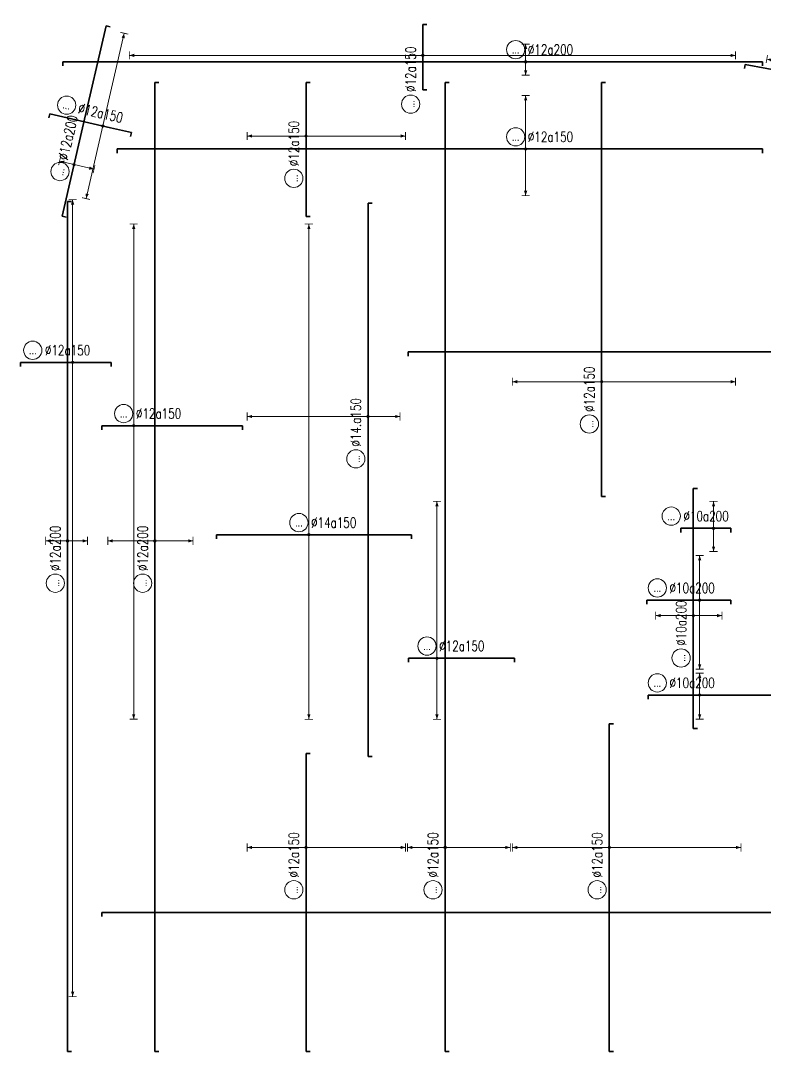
# Model space of a CAD drawing. Header units: millimetres. Extents: x 123850 to 4145305, y -92797 to 45493.
# Drawn here: x 250000 to 277492, y 7400 to 45493 of the extents above; entities that cross this region are included whole.
import ezdxf
from ezdxf.enums import TextEntityAlignment as Align

# ---------------------------------------------------------------- set-up
doc = ezdxf.new("R2010")
doc.units = ezdxf.units.MM
doc.layers.get('0').update_dxf_attribs({"lineweight": 20})
for name, color, linetype, lineweight in [('NDC_S_DIM', 1, 'Continuous', 15), ('NDC_S_REBAR', 4, 'Continuous', 35), ('NDC_S_VN TEXT', 7, 'Continuous', 20)]:
    doc.layers.add(name, color=color, linetype=linetype, lineweight=lineweight)
doc.styles.add('ARIAL', font='arial.ttf', dxfattribs={"width": 0.8})
doc.styles.add('NDC_EN TXT', font='romans.shx', dxfattribs={"width": 0.8})

# ---------------------------------------------------------------- blocks, each defined once
blk = doc.blocks.new('*U226')
h = blk.add_hatch(color=6)
edge = h.paths.add_edge_path()
edge.add_arc((-9.3, 0), 0.3, 0, 360)
at = {"layer": 'NDC_S_DIM', "color": 8}
for q in [(-9.3, 43.28), (-9.3, -20.72)]:
    blk.add_line((-9.3, 0), q, dxfattribs=at)
for points in [[(-10.3, 43.28, 0.2, 0.2, 0), (-8.3, 43.28, 0, 0, 0)], [(-10.3, -20.72, 0.2, 0.2, 0), (-8.3, -20.72, 0, 0, 0)]]:
    blk.add_lwpolyline(points, format="xyseb", dxfattribs=at)
at = {"layer": 'NDC_S_DIM'}
blk.add_circle((-11.76, 3), 2.25, dxfattribs=at)
at = {"layer": 'NDC_S_DIM', "color": 6}
blk.add_circle((-9.3, 0), 0.3, dxfattribs=at)
at = {"layer": 'NDC_S_DIM', "color": 8}
for points in [[(-9.7, 42.08), (-9.3, 43.28), (-8.9, 42.08)], [(-9.7, -19.52), (-9.3, -20.72), (-8.9, -19.52)]]:
    blk.add_solid(points, dxfattribs=at)
at = {"layer": 'NDC_S_REBAR'}
for p, q in [((0, 0), (-201.07, 0)), ((-201.07, 0), (-201.07, -1)), ((0, 0), (234.27, 0)), ((234.27, 0), (234.27, -1)), ((-201.07, -1), (-201.07, -1)), ((234.27, -1), (234.27, -1))]:
    blk.add_line(p, q, dxfattribs=at)
at = {"layer": 'NDC_S_VN TEXT', "style": 'ARIAL', "width": 0.8}
blk.add_attdef('KHT', text='', height=2, dxfattribs=at).set_placement((-11.76, 3), align=Align.MIDDLE_CENTER)
at = {"layer": 'NDC_S_VN TEXT', "color": 3, "style": 'NDC_EN TXT', "width": 0.75}
blk.add_attdef('DKT', (-8.76, 1.75), '', height=2.5, dxfattribs=at)
blk = doc.blocks.new('*U234')
h = blk.add_hatch(color=6)
edge = h.paths.add_edge_path()
edge.add_arc((4.81, 0), 0.3, 0, 360)
at = {"layer": 'NDC_S_DIM', "color": 8}
for q in [(4.81, 5.38), (4.81, -5.95)]:
    blk.add_line((4.81, 0), q, dxfattribs=at)
for points in [[(3.81, 5.38, 0.2, 0.2, 0), (5.81, 5.38, 0, 0, 0)], [(3.81, -5.95, 0.2, 0.2, 0), (5.81, -5.95, 0, 0, 0)]]:
    blk.add_lwpolyline(points, format="xyseb", dxfattribs=at)
at = {"layer": 'NDC_S_DIM'}
blk.add_circle((-5.62, 3), 2.25, dxfattribs=at)
at = {"layer": 'NDC_S_DIM', "color": 6}
blk.add_circle((4.81, 0), 0.3, dxfattribs=at)
at = {"layer": 'NDC_S_DIM', "color": 8}
for points in [[(4.41, 4.18), (4.81, 5.38), (5.21, 4.18)], [(4.41, -4.75), (4.81, -5.95), (5.21, -4.75)]]:
    blk.add_solid(points, dxfattribs=at)
at = {"layer": 'NDC_S_REBAR'}
for p, q in [((0, 0), (-7.85, 0)), ((-7.85, 0), (-7.85, -1)), ((0, 0), (32.82, 0)), ((32.82, 0), (32.82, -1)), ((-7.85, -1), (-7.85, -1)), ((32.82, -1), (32.82, -1))]:
    blk.add_line(p, q, dxfattribs=at)
at = {"layer": 'NDC_S_VN TEXT', "style": 'ARIAL', "width": 0.8}
blk.add_attdef('KHT', text='', height=2, dxfattribs=at).set_placement((-5.62, 3), align=Align.MIDDLE_CENTER)
at = {"layer": 'NDC_S_VN TEXT', "color": 3, "style": 'NDC_EN TXT', "width": 0.75}
blk.add_attdef('DKT', (-2.62, 1.75), '', height=2.5, dxfattribs=at)
blk = doc.blocks.new('*U235')
h = blk.add_hatch(color=6)
edge = h.paths.add_edge_path()
edge.add_arc((4.81, 0), 0.3, 0, 360)
at = {"layer": 'NDC_S_DIM', "color": 8}
for q in [(4.81, 10.99), (4.81, -17.01)]:
    blk.add_line((4.81, 0), q, dxfattribs=at)
for points in [[(3.81, 10.99, 0.2, 0.2, 0), (5.81, 10.99, 0, 0, 0)], [(3.81, -17.01, 0.2, 0.2, 0), (5.81, -17.01, 0, 0, 0)]]:
    blk.add_lwpolyline(points, format="xyseb", dxfattribs=at)
at = {"layer": 'NDC_S_DIM'}
blk.add_circle((-5.62, 3), 2.25, dxfattribs=at)
at = {"layer": 'NDC_S_DIM', "color": 6}
blk.add_circle((4.81, 0), 0.3, dxfattribs=at)
at = {"layer": 'NDC_S_DIM', "color": 8}
for points in [[(4.41, 9.79), (4.81, 10.99), (5.21, 9.79)], [(4.41, -15.81), (4.81, -17.01), (5.21, -15.81)]]:
    blk.add_solid(points, dxfattribs=at)
at = {"layer": 'NDC_S_REBAR'}
for p, q in [((0, 0), (-8.18, 0)), ((-8.18, 0), (-8.18, -1)), ((0, 0), (12.48, 0)), ((12.48, 0), (12.48, -1)), ((-8.18, -1), (-8.18, -1)), ((12.48, -1), (12.48, -1))]:
    blk.add_line(p, q, dxfattribs=at)
at = {"layer": 'NDC_S_VN TEXT', "style": 'ARIAL', "width": 0.8}
blk.add_attdef('KHT', text='', height=2, dxfattribs=at).set_placement((-5.62, 3), align=Align.MIDDLE_CENTER)
at = {"layer": 'NDC_S_VN TEXT', "color": 3, "style": 'NDC_EN TXT', "width": 0.75}
blk.add_attdef('DKT', (-2.62, 1.75), '', height=2.5, dxfattribs=at)
blk = doc.blocks.new('*U236')
h = blk.add_hatch(color=6)
edge = h.paths.add_edge_path()
edge.add_arc((4.81, 0), 0.3, 0, 360)
at = {"layer": 'NDC_S_DIM', "color": 8}
for q in [(4.81, 6.63), (4.81, -5.71)]:
    blk.add_line((4.81, 0), q, dxfattribs=at)
for points in [[(3.81, 6.63, 0.2, 0.2, 0), (5.81, 6.63, 0, 0, 0)], [(3.81, -5.71, 0.2, 0.2, 0), (5.81, -5.71, 0, 0, 0)]]:
    blk.add_lwpolyline(points, format="xyseb", dxfattribs=at)
at = {"layer": 'NDC_S_DIM'}
blk.add_circle((-5.62, 3), 2.25, dxfattribs=at)
at = {"layer": 'NDC_S_DIM', "color": 6}
blk.add_circle((4.81, 0), 0.3, dxfattribs=at)
at = {"layer": 'NDC_S_DIM', "color": 8}
for points in [[(4.41, 5.43), (4.81, 6.63), (5.21, 5.43)], [(4.41, -4.51), (4.81, -5.71), (5.21, -4.51)]]:
    blk.add_solid(points, dxfattribs=at)
at = {"layer": 'NDC_S_REBAR'}
for p, q in [((0, 0), (-3.28, 0)), ((-3.28, 0), (-3.28, -1)), ((0, 0), (9.06, 0)), ((9.06, 0), (9.06, -1)), ((-3.28, -1), (-3.28, -1)), ((9.06, -1), (9.06, -1))]:
    blk.add_line(p, q, dxfattribs=at)
at = {"layer": 'NDC_S_VN TEXT', "style": 'ARIAL', "width": 0.8}
blk.add_attdef('KHT', text='', height=2, dxfattribs=at).set_placement((-5.62, 3), align=Align.MIDDLE_CENTER)
at = {"layer": 'NDC_S_VN TEXT', "color": 3, "style": 'NDC_EN TXT', "width": 0.75}
blk.add_attdef('DKT', (-2.62, 1.75), '', height=2.5, dxfattribs=at)
blk = doc.blocks.new('*U230')
h = blk.add_hatch(color=6)
edge = h.paths.add_edge_path()
edge.add_arc((4.81, 0), 0.3, 0, 360)
at = {"layer": 'NDC_S_DIM', "color": 8}
for q in [(4.81, 9.26), (4.81, -7.07)]:
    blk.add_line((4.81, 0), q, dxfattribs=at)
for points in [[(3.81, 9.26, 0.2, 0.2, 0), (5.81, 9.26, 0, 0, 0)], [(3.81, -7.07, 0.2, 0.2, 0), (5.81, -7.07, 0, 0, 0)]]:
    blk.add_lwpolyline(points, format="xyseb", dxfattribs=at)
at = {"layer": 'NDC_S_DIM'}
blk.add_circle((-5.62, 3), 2.25, dxfattribs=at)
at = {"layer": 'NDC_S_DIM', "color": 6}
blk.add_circle((4.81, 0), 0.3, dxfattribs=at)
at = {"layer": 'NDC_S_DIM', "color": 8}
for points in [[(4.41, 8.06), (4.81, 9.26), (5.21, 8.06)], [(4.41, -5.87), (4.81, -7.07), (5.21, -5.87)]]:
    blk.add_solid(points, dxfattribs=at)
at = {"layer": 'NDC_S_REBAR'}
for p, q in [((0, 0), (-23.03, 0)), ((-23.03, 0), (-23.03, -1)), ((0, 0), (36.12, 0)), ((36.12, 0), (36.12, -1)), ((-23.03, -1), (-23.03, -1)), ((36.12, -1), (36.12, -1))]:
    blk.add_line(p, q, dxfattribs=at)
at = {"layer": 'NDC_S_VN TEXT', "style": 'ARIAL', "width": 0.8}
blk.add_attdef('KHT', text='', height=2, dxfattribs=at).set_placement((-5.62, 3), align=Align.MIDDLE_CENTER)
at = {"layer": 'NDC_S_VN TEXT', "color": 3, "style": 'NDC_EN TXT', "width": 0.75}
blk.add_attdef('DKT', (-2.62, 1.75), '', height=2.5, dxfattribs=at)
blk = doc.blocks.new('*U241')
h = blk.add_hatch(color=6)
edge = h.paths.add_edge_path()
edge.add_arc((-9.3, 0), 0.3, 0, 360)
at = {"layer": 'NDC_S_DIM', "color": 8}
for q in [(-9.3, 38.64), (-9.3, -15.03)]:
    blk.add_line((-9.3, 0), q, dxfattribs=at)
for points in [[(-10.3, 38.64, 0.2, 0.2, 0), (-8.3, 38.64, 0, 0, 0)], [(-10.3, -15.03, 0.2, 0.2, 0), (-8.3, -15.03, 0, 0, 0)]]:
    blk.add_lwpolyline(points, format="xyseb", dxfattribs=at)
at = {"layer": 'NDC_S_DIM'}
blk.add_circle((-11.76, 3), 2.25, dxfattribs=at)
at = {"layer": 'NDC_S_DIM', "color": 6}
blk.add_circle((-9.3, 0), 0.3, dxfattribs=at)
at = {"layer": 'NDC_S_DIM', "color": 8}
for points in [[(-9.7, 37.44), (-9.3, 38.64), (-8.9, 37.44)], [(-9.7, -13.83), (-9.3, -15.03), (-8.9, -13.83)]]:
    blk.add_solid(points, dxfattribs=at)
at = {"layer": 'NDC_S_REBAR'}
for p, q in [((0, 0), (-16.35, 0)), ((-16.35, 0), (-16.35, -1)), ((0, 0), (9.77, 0)), ((9.77, 0), (9.77, -1)), ((-16.35, -1), (-16.35, -1)), ((9.77, -1), (9.77, -1))]:
    blk.add_line(p, q, dxfattribs=at)
at = {"layer": 'NDC_S_VN TEXT', "style": 'ARIAL', "width": 0.8}
blk.add_attdef('KHT', text='', height=2, dxfattribs=at).set_placement((-11.76, 3), align=Align.MIDDLE_CENTER)
at = {"layer": 'NDC_S_VN TEXT', "color": 3, "style": 'NDC_EN TXT', "width": 0.75}
blk.add_attdef('DKT', (-8.76, 1.75), '', height=2.5, dxfattribs=at)
blk = doc.blocks.new('*U242')
h = blk.add_hatch(color=6)
edge = h.paths.add_edge_path()
edge.add_arc((-9.3, 0), 0.3, 0, 360)
at = {"layer": 'NDC_S_DIM', "color": 8}
for q in [(-9.3, 31.52), (-9.3, -32.48)]:
    blk.add_line((-9.3, 0), q, dxfattribs=at)
for points in [[(-10.3, 31.52, 0.2, 0.2, 0), (-8.3, 31.52, 0, 0, 0)], [(-10.3, -32.48, 0.2, 0.2, 0), (-8.3, -32.48, 0, 0, 0)]]:
    blk.add_lwpolyline(points, format="xyseb", dxfattribs=at)
at = {"layer": 'NDC_S_DIM'}
blk.add_circle((-11.76, 3), 2.25, dxfattribs=at)
at = {"layer": 'NDC_S_DIM', "color": 6}
blk.add_circle((-9.3, 0), 0.3, dxfattribs=at)
at = {"layer": 'NDC_S_DIM', "color": 8}
for points in [[(-9.7, 30.32), (-9.3, 31.52), (-8.9, 30.32)], [(-9.7, -31.28), (-9.3, -32.48), (-8.9, -31.28)]]:
    blk.add_solid(points, dxfattribs=at)
at = {"layer": 'NDC_S_REBAR'}
for p, q in [((0, 0), (-125.6, 0)), ((-125.6, 0), (-125.6, -1)), ((0, 0), (234.4, 0)), ((234.4, 0), (234.4, -1)), ((-125.6, -1), (-125.6, -1)), ((234.4, -1), (234.4, -1))]:
    blk.add_line(p, q, dxfattribs=at)
at = {"layer": 'NDC_S_VN TEXT', "style": 'ARIAL', "width": 0.8}
blk.add_attdef('KHT', text='', height=2, dxfattribs=at).set_placement((-11.76, 3), align=Align.MIDDLE_CENTER)
at = {"layer": 'NDC_S_VN TEXT', "color": 3, "style": 'NDC_EN TXT', "width": 0.75}
blk.add_attdef('DKT', (-8.76, 1.75), '', height=2.5, dxfattribs=at)
blk = doc.blocks.new('*U243')
h = blk.add_hatch(color=6)
edge = h.paths.add_edge_path()
edge.add_arc((-9.3, 0), 0.3, 0, 360)
at = {"layer": 'NDC_S_DIM', "color": 8}
for q in [(-9.3, 49.7), (-9.3, -72.3)]:
    blk.add_line((-9.3, 0), q, dxfattribs=at)
for points in [[(-10.3, 49.7, 0.2, 0.2, 0), (-8.3, 49.7, 0, 0, 0)], [(-10.3, -72.3, 0.2, 0.2, 0), (-8.3, -72.3, 0, 0, 0)]]:
    blk.add_lwpolyline(points, format="xyseb", dxfattribs=at)
at = {"layer": 'NDC_S_DIM'}
blk.add_circle((-11.76, 3), 2.25, dxfattribs=at)
at = {"layer": 'NDC_S_DIM', "color": 6}
blk.add_circle((-9.3, 0), 0.3, dxfattribs=at)
at = {"layer": 'NDC_S_DIM', "color": 8}
for points in [[(-9.7, 48.5), (-9.3, 49.7), (-8.9, 48.5)], [(-9.7, -71.1), (-9.3, -72.3), (-8.9, -71.1)]]:
    blk.add_solid(points, dxfattribs=at)
at = {"layer": 'NDC_S_REBAR'}
for p, q in [((0, 0), (-17.17, 0)), ((-17.17, 0), (-17.17, -1)), ((0, 0), (17.5, 0)), ((17.5, 0), (17.5, -1)), ((-17.17, -1), (-17.17, -1)), ((17.5, -1), (17.5, -1))]:
    blk.add_line(p, q, dxfattribs=at)
at = {"layer": 'NDC_S_VN TEXT', "style": 'ARIAL', "width": 0.8}
blk.add_attdef('KHT', text='', height=2, dxfattribs=at).set_placement((-11.76, 3), align=Align.MIDDLE_CENTER)
at = {"layer": 'NDC_S_VN TEXT', "color": 3, "style": 'NDC_EN TXT', "width": 0.75}
blk.add_attdef('DKT', (-8.76, 1.75), '', height=2.5, dxfattribs=at)
blk = doc.blocks.new('*U244')
h = blk.add_hatch(color=6)
edge = h.paths.add_edge_path()
edge.add_arc((-9.3, 0), 0.3, 0, 360)
at = {"layer": 'NDC_S_DIM', "color": 8}
for q in [(-9.3, 13.17), (-9.3, -11.5)]:
    blk.add_line((-9.3, 0), q, dxfattribs=at)
for points in [[(-10.3, 13.17, 0.2, 0.2, 0), (-8.3, 13.17, 0, 0, 0)], [(-10.3, -11.5, 0.2, 0.2, 0), (-8.3, -11.5, 0, 0, 0)]]:
    blk.add_lwpolyline(points, format="xyseb", dxfattribs=at)
at = {"layer": 'NDC_S_DIM'}
blk.add_circle((-11.76, 3), 2.25, dxfattribs=at)
at = {"layer": 'NDC_S_DIM', "color": 6}
blk.add_circle((-9.3, 0), 0.3, dxfattribs=at)
at = {"layer": 'NDC_S_DIM', "color": 8}
for points in [[(-9.7, 11.97), (-9.3, 13.17), (-8.9, 11.97)], [(-9.7, -10.3), (-9.3, -11.5), (-8.9, -10.3)]]:
    blk.add_solid(points, dxfattribs=at)
at = {"layer": 'NDC_S_REBAR'}
for p, q in [((0, 0), (-109.94, 0)), ((-109.94, 0), (-109.94, -1)), ((0, 0), (49.08, 0)), ((49.08, 0), (49.08, -1)), ((-109.94, -1), (-109.94, -1)), ((49.08, -1), (49.08, -1))]:
    blk.add_line(p, q, dxfattribs=at)
at = {"layer": 'NDC_S_VN TEXT', "style": 'ARIAL', "width": 0.8}
blk.add_attdef('KHT', text='', height=2, dxfattribs=at).set_placement((-11.76, 3), align=Align.MIDDLE_CENTER)
at = {"layer": 'NDC_S_VN TEXT', "color": 3, "style": 'NDC_EN TXT', "width": 0.75}
blk.add_attdef('DKT', (-8.76, 1.75), '', height=2.5, dxfattribs=at)
blk = doc.blocks.new('*U245')
h = blk.add_hatch(color=6)
edge = h.paths.add_edge_path()
edge.add_arc((4.81, 0), 0.3, 0, 360)
at = {"layer": 'NDC_S_DIM', "color": 8}
for q in [(4.81, 14.49), (4.81, -24.51)]:
    blk.add_line((4.81, 0), q, dxfattribs=at)
for points in [[(3.81, 14.49, 0.2, 0.2, 0), (5.81, 14.49, 0, 0, 0)], [(3.81, -24.51, 0.2, 0.2, 0), (5.81, -24.51, 0, 0, 0)]]:
    blk.add_lwpolyline(points, format="xyseb", dxfattribs=at)
at = {"layer": 'NDC_S_DIM'}
blk.add_circle((-5.62, 3), 2.25, dxfattribs=at)
at = {"layer": 'NDC_S_DIM', "color": 6}
blk.add_circle((4.81, 0), 0.3, dxfattribs=at)
at = {"layer": 'NDC_S_DIM', "color": 8}
for points in [[(4.41, 13.29), (4.81, 14.49), (5.21, 13.29)], [(4.41, -23.31), (4.81, -24.51), (5.21, -23.31)]]:
    blk.add_solid(points, dxfattribs=at)
at = {"layer": 'NDC_S_REBAR'}
for p, q in [((0, 0), (-45.43, 0)), ((-45.43, 0), (-45.43, -1)), ((0, 0), (27.94, 0)), ((27.94, 0), (27.94, -1)), ((-45.43, -1), (-45.43, -1)), ((27.94, -1), (27.94, -1))]:
    blk.add_line(p, q, dxfattribs=at)
at = {"layer": 'NDC_S_VN TEXT', "style": 'ARIAL', "width": 0.8}
blk.add_attdef('KHT', text='', height=2, dxfattribs=at).set_placement((-5.62, 3), align=Align.MIDDLE_CENTER)
at = {"layer": 'NDC_S_VN TEXT', "color": 3, "style": 'NDC_EN TXT', "width": 0.75}
blk.add_attdef('DKT', (-2.62, 1.75), '', height=2.5, dxfattribs=at)
blk = doc.blocks.new('*U256')
h = blk.add_hatch(color=6)
edge = h.paths.add_edge_path()
edge.add_arc((4.81, 0), 0.3, 0, 360)
at = {"layer": 'NDC_S_DIM', "color": 8}
for q in [(4.81, 11.59), (4.81, -9.41)]:
    blk.add_line((4.81, 0), q, dxfattribs=at)
for points in [[(3.81, 11.59, 0.2, 0.2, 0), (5.81, 11.59, 0, 0, 0)], [(3.81, -9.41, 0.2, 0.2, 0), (5.81, -9.41, 0, 0, 0)]]:
    blk.add_lwpolyline(points, format="xyseb", dxfattribs=at)
at = {"layer": 'NDC_S_DIM'}
blk.add_circle((-5.62, 3), 2.25, dxfattribs=at)
at = {"layer": 'NDC_S_DIM', "color": 6}
blk.add_circle((4.81, 0), 0.3, dxfattribs=at)
at = {"layer": 'NDC_S_DIM', "color": 8}
for points in [[(4.41, 10.39), (4.81, 11.59), (5.21, 10.39)], [(4.41, -8.21), (4.81, -9.41), (5.21, -8.21)]]:
    blk.add_solid(points, dxfattribs=at)
at = {"layer": 'NDC_S_REBAR'}
for p, q in [((0, 0), (-120.96, 0)), ((-120.96, 0), (-120.96, -1)), ((0, 0), (117.71, 0)), ((117.71, 0), (117.71, -1)), ((-120.96, -1), (-120.96, -1)), ((117.71, -1), (117.71, -1))]:
    blk.add_line(p, q, dxfattribs=at)
at = {"layer": 'NDC_S_VN TEXT', "style": 'ARIAL', "width": 0.8}
blk.add_attdef('KHT', text='', height=2, dxfattribs=at).set_placement((-5.62, 3), align=Align.MIDDLE_CENTER)
at = {"layer": 'NDC_S_VN TEXT', "color": 3, "style": 'NDC_EN TXT', "width": 0.75}
blk.add_attdef('DKT', (-2.62, 1.75), '', height=2.5, dxfattribs=at)
blk = doc.blocks.new('*U248')
h = blk.add_hatch(color=6)
edge = h.paths.add_edge_path()
edge.add_arc((4.81, 0), 0.3, 0, 360)
at = {"layer": 'NDC_S_DIM', "color": 8}
for q in [(4.81, 9.29), (4.81, -16.04)]:
    blk.add_line((4.81, 0), q, dxfattribs=at)
for points in [[(3.81, 9.29, 0.2, 0.2, 0), (5.81, 9.29, 0, 0, 0)], [(3.81, -16.04, 0.2, 0.2, 0), (5.81, -16.04, 0, 0, 0)]]:
    blk.add_lwpolyline(points, format="xyseb", dxfattribs=at)
at = {"layer": 'NDC_S_DIM'}
blk.add_circle((-5.62, 3), 2.25, dxfattribs=at)
at = {"layer": 'NDC_S_DIM', "color": 6}
blk.add_circle((4.81, 0), 0.3, dxfattribs=at)
at = {"layer": 'NDC_S_DIM', "color": 8}
for points in [[(4.41, 8.09), (4.81, 9.29), (5.21, 8.09)], [(4.41, -14.84), (4.81, -16.04), (5.21, -14.84)]]:
    blk.add_solid(points, dxfattribs=at)
at = {"layer": 'NDC_S_REBAR'}
for p, q in [((0, 0), (-45.43, 0)), ((-45.43, 0), (-45.43, -1)), ((0, 0), (193.24, 0)), ((193.24, 0), (193.24, -1)), ((-45.43, -1), (-45.43, -1)), ((193.24, -1), (193.24, -1))]:
    blk.add_line(p, q, dxfattribs=at)
at = {"layer": 'NDC_S_VN TEXT', "style": 'ARIAL', "width": 0.8}
blk.add_attdef('KHT', text='', height=2, dxfattribs=at).set_placement((-5.62, 3), align=Align.MIDDLE_CENTER)
at = {"layer": 'NDC_S_VN TEXT', "color": 3, "style": 'NDC_EN TXT', "width": 0.75}
blk.add_attdef('DKT', (-2.62, 1.75), '', height=2.5, dxfattribs=at)
blk = doc.blocks.new('*U250')
h = blk.add_hatch(color=6)
edge = h.paths.add_edge_path()
edge.add_arc((4.81, 0), 0.3, 0, 360)
at = {"layer": 'NDC_S_DIM', "color": 8}
for q in [(4.81, 21.99), (4.81, -33.01)]:
    blk.add_line((4.81, 0), q, dxfattribs=at)
for points in [[(3.81, 21.99, 0.2, 0.2, 0), (5.81, 21.99, 0, 0, 0)], [(3.81, -33.01, 0.2, 0.2, 0), (5.81, -33.01, 0, 0, 0)]]:
    blk.add_lwpolyline(points, format="xyseb", dxfattribs=at)
at = {"layer": 'NDC_S_DIM'}
blk.add_circle((-5.62, 3), 2.25, dxfattribs=at)
at = {"layer": 'NDC_S_DIM', "color": 6}
blk.add_circle((4.81, 0), 0.3, dxfattribs=at)
at = {"layer": 'NDC_S_DIM', "color": 8}
for points in [[(4.41, 20.79), (4.81, 21.99), (5.21, 20.79)], [(4.41, -31.81), (4.81, -33.01), (5.21, -31.81)]]:
    blk.add_solid(points, dxfattribs=at)
at = {"layer": 'NDC_S_REBAR'}
for p, q in [((0, 0), (-23.51, 0)), ((-23.51, 0), (-23.51, -1)), ((0, 0), (78.49, 0)), ((78.49, 0), (78.49, -1)), ((-23.51, -1), (-23.51, -1)), ((78.49, -1), (78.49, -1))]:
    blk.add_line(p, q, dxfattribs=at)
at = {"layer": 'NDC_S_VN TEXT', "style": 'ARIAL', "width": 0.8}
blk.add_attdef('KHT', text='', height=2, dxfattribs=at).set_placement((-5.62, 3), align=Align.MIDDLE_CENTER)
at = {"layer": 'NDC_S_VN TEXT', "color": 3, "style": 'NDC_EN TXT', "width": 0.75}
blk.add_attdef('DKT', (-2.62, 1.75), '', height=2.5, dxfattribs=at)
blk = doc.blocks.new('*U253')
h = blk.add_hatch(color=6)
edge = h.paths.add_edge_path()
edge.add_arc((4.81, 0), 0.3, 0, 360)
at = {"layer": 'NDC_S_DIM', "color": 8}
for q in [(4.81, 14.49), (4.81, -24.51)]:
    blk.add_line((4.81, 0), q, dxfattribs=at)
for points in [[(3.81, 14.49, 0.2, 0.2, 0), (5.81, 14.49, 0, 0, 0)], [(3.81, -24.51, 0.2, 0.2, 0), (5.81, -24.51, 0, 0, 0)]]:
    blk.add_lwpolyline(points, format="xyseb", dxfattribs=at)
at = {"layer": 'NDC_S_DIM'}
blk.add_circle((-5.62, 3), 2.25, dxfattribs=at)
at = {"layer": 'NDC_S_DIM', "color": 6}
blk.add_circle((4.81, 0), 0.3, dxfattribs=at)
at = {"layer": 'NDC_S_DIM', "color": 8}
for points in [[(4.41, 13.29), (4.81, 14.49), (5.21, 13.29)], [(4.41, -23.31), (4.81, -24.51), (5.21, -23.31)]]:
    blk.add_solid(points, dxfattribs=at)
at = {"layer": 'NDC_S_REBAR'}
for p, q in [((0, 0), (-15.05, 0)), ((-15.05, 0), (-15.05, -1)), ((0, 0), (17.96, 0)), ((17.96, 0), (17.96, -1)), ((-15.05, -1), (-15.05, -1)), ((17.96, -1), (17.96, -1))]:
    blk.add_line(p, q, dxfattribs=at)
at = {"layer": 'NDC_S_VN TEXT', "style": 'ARIAL', "width": 0.8}
blk.add_attdef('KHT', text='', height=2, dxfattribs=at).set_placement((-5.62, 3), align=Align.MIDDLE_CENTER)
at = {"layer": 'NDC_S_VN TEXT', "color": 3, "style": 'NDC_EN TXT', "width": 0.75}
blk.add_attdef('DKT', (-2.62, 1.75), '', height=2.5, dxfattribs=at)
blk = doc.blocks.new('*U254')
h = blk.add_hatch(color=6)
edge = h.paths.add_edge_path()
edge.add_arc((-9.3, 0), 0.3, 0, 360)
at = {"layer": 'NDC_S_DIM', "color": 8}
for q in [(-9.3, 76.55), (-9.3, -45.45)]:
    blk.add_line((-9.3, 0), q, dxfattribs=at)
for points in [[(-10.3, 76.55, 0.2, 0.2, 0), (-8.3, 76.55, 0, 0, 0)], [(-10.3, -45.45, 0.2, 0.2, 0), (-8.3, -45.45, 0, 0, 0)]]:
    blk.add_lwpolyline(points, format="xyseb", dxfattribs=at)
at = {"layer": 'NDC_S_DIM'}
blk.add_circle((-11.76, 3), 2.25, dxfattribs=at)
at = {"layer": 'NDC_S_DIM', "color": 6}
blk.add_circle((-9.3, 0), 0.3, dxfattribs=at)
at = {"layer": 'NDC_S_DIM', "color": 8}
for points in [[(-9.7, 75.35), (-9.3, 76.55), (-8.9, 75.35)], [(-9.7, -44.25), (-9.3, -45.45), (-8.9, -44.25)]]:
    blk.add_solid(points, dxfattribs=at)
at = {"layer": 'NDC_S_REBAR'}
for p, q in [((0, 0), (-32.05, 0)), ((-32.05, 0), (-32.05, -1)), ((0, 0), (16, 0)), ((16, 0), (16, -1)), ((-32.05, -1), (-32.05, -1)), ((16, -1), (16, -1))]:
    blk.add_line(p, q, dxfattribs=at)
at = {"layer": 'NDC_S_VN TEXT', "style": 'ARIAL', "width": 0.8}
blk.add_attdef('KHT', text='', height=2, dxfattribs=at).set_placement((-11.76, 3), align=Align.MIDDLE_CENTER)
at = {"layer": 'NDC_S_VN TEXT', "color": 3, "style": 'NDC_EN TXT', "width": 0.75}
blk.add_attdef('DKT', (-8.76, 1.75), '', height=2.5, dxfattribs=at)
blk = doc.blocks.new('*U255')
h = blk.add_hatch(color=6)
edge = h.paths.add_edge_path()
edge.add_arc((4.81, 0), 0.3, 0, 360)
at = {"layer": 'NDC_S_DIM', "color": 8}
for q in [(4.81, 29.77), (4.81, -7.89)]:
    blk.add_line((4.81, 0), q, dxfattribs=at)
for points in [[(3.81, 29.77, 0.2, 0.2, 0), (5.81, 29.77, 0, 0, 0)], [(3.81, -7.89, 0.2, 0.2, 0), (5.81, -7.89, 0, 0, 0)]]:
    blk.add_lwpolyline(points, format="xyseb", dxfattribs=at)
at = {"layer": 'NDC_S_DIM'}
blk.add_circle((-5.62, 3), 2.25, dxfattribs=at)
at = {"layer": 'NDC_S_DIM', "color": 6}
blk.add_circle((4.81, 0), 0.3, dxfattribs=at)
at = {"layer": 'NDC_S_DIM', "color": 8}
for points in [[(4.41, 28.57), (4.81, 29.77), (5.21, 28.57)], [(4.41, -6.69), (4.81, -7.89), (5.21, -6.69)]]:
    blk.add_solid(points, dxfattribs=at)
at = {"layer": 'NDC_S_REBAR'}
for p, q in [((0, 0), (-78.94, 0)), ((-78.94, 0), (-78.94, -1)), ((0, 0), (57.39, 0)), ((57.39, 0), (57.39, -1)), ((-78.94, -1), (-78.94, -1)), ((57.39, -1), (57.39, -1))]:
    blk.add_line(p, q, dxfattribs=at)
at = {"layer": 'NDC_S_VN TEXT', "style": 'ARIAL', "width": 0.8}
blk.add_attdef('KHT', text='', height=2, dxfattribs=at).set_placement((-5.62, 3), align=Align.MIDDLE_CENTER)
at = {"layer": 'NDC_S_VN TEXT', "color": 3, "style": 'NDC_EN TXT', "width": 0.75}
blk.add_attdef('DKT', (-2.62, 1.75), '', height=2.5, dxfattribs=at)
blk = doc.blocks.new('*U247')
h = blk.add_hatch(color=6)
edge = h.paths.add_edge_path()
edge.add_arc((4.81, 0), 0.3, 0, 360)
at = {"layer": 'NDC_S_DIM', "color": 8}
for q in [(4.81, 5.39), (4.81, -4.94)]:
    blk.add_line((4.81, 0), q, dxfattribs=at)
for points in [[(3.81, 5.39, 0.2, 0.2, 0), (5.81, 5.39, 0, 0, 0)], [(3.81, -4.94, 0.2, 0.2, 0), (5.81, -4.94, 0, 0, 0)]]:
    blk.add_lwpolyline(points, format="xyseb", dxfattribs=at)
at = {"layer": 'NDC_S_DIM'}
blk.add_circle((-5.62, 3), 2.25, dxfattribs=at)
at = {"layer": 'NDC_S_DIM', "color": 6}
blk.add_circle((4.81, 0), 0.3, dxfattribs=at)
at = {"layer": 'NDC_S_DIM', "color": 8}
for points in [[(4.41, 4.19), (4.81, 5.39), (5.21, 4.19)], [(4.41, -3.74), (4.81, -4.94), (5.21, -3.74)]]:
    blk.add_solid(points, dxfattribs=at)
at = {"layer": 'NDC_S_REBAR'}
for p, q in [((0, 0), (-120.96, 0)), ((-120.96, 0), (-120.96, -1)), ((0, 0), (88.45, 0)), ((88.45, 0), (88.45, -1)), ((-120.96, -1), (-120.96, -1)), ((88.45, -1), (88.45, -1))]:
    blk.add_line(p, q, dxfattribs=at)
at = {"layer": 'NDC_S_VN TEXT', "style": 'ARIAL', "width": 0.8}
blk.add_attdef('KHT', text='', height=2, dxfattribs=at).set_placement((-5.62, 3), align=Align.MIDDLE_CENTER)
at = {"layer": 'NDC_S_VN TEXT', "color": 3, "style": 'NDC_EN TXT', "width": 0.75}
blk.add_attdef('DKT', (-2.62, 1.75), '', height=2.5, dxfattribs=at)
blk = doc.blocks.new('*U257')
h = blk.add_hatch(color=6)
edge = h.paths.add_edge_path()
edge.add_arc((-9.3, 0), 0.3, 0, 360)
at = {"layer": 'NDC_S_DIM', "color": 8}
for q in [(-9.3, 4.36), (-9.3, -3.3)]:
    blk.add_line((-9.3, 0), q, dxfattribs=at)
for points in [[(-10.3, 4.36, 0.2, 0.2, 0), (-8.3, 4.36, 0, 0, 0)], [(-10.3, -3.3, 0.2, 0.2, 0), (-8.3, -3.3, 0, 0, 0)]]:
    blk.add_lwpolyline(points, format="xyseb", dxfattribs=at)
at = {"layer": 'NDC_S_DIM'}
blk.add_circle((-11.76, 3), 2.25, dxfattribs=at)
at = {"layer": 'NDC_S_DIM', "color": 6}
blk.add_circle((-9.3, 0), 0.3, dxfattribs=at)
at = {"layer": 'NDC_S_DIM', "color": 8}
for points in [[(-9.7, 3.16), (-9.3, 4.36), (-8.9, 3.16)], [(-9.7, -2.1), (-9.3, -3.3), (-8.9, -2.1)]]:
    blk.add_solid(points, dxfattribs=at)
at = {"layer": 'NDC_S_REBAR'}
for p, q in [((0, 0), (-123.37, 0)), ((-123.37, 0), (-123.37, -1)), ((0, 0), (49.08, 0)), ((49.08, 0), (49.08, -1)), ((-123.37, -1), (-123.37, -1)), ((49.08, -1), (49.08, -1))]:
    blk.add_line(p, q, dxfattribs=at)
at = {"layer": 'NDC_S_VN TEXT', "style": 'ARIAL', "width": 0.8}
blk.add_attdef('KHT', text='', height=2, dxfattribs=at).set_placement((-11.76, 3), align=Align.MIDDLE_CENTER)
at = {"layer": 'NDC_S_VN TEXT', "color": 3, "style": 'NDC_EN TXT', "width": 0.75}
blk.add_attdef('DKT', (-8.76, 1.75), '', height=2.5, dxfattribs=at)
blk = doc.blocks.new('*U258')
h = blk.add_hatch(color=6)
edge = h.paths.add_edge_path()
edge.add_arc((-1.93, 0), 0.3, 0, 360)
at = {"layer": 'NDC_S_DIM', "color": 8}
for q in [(-1.93, 40.09), (-1.93, -156.24)]:
    blk.add_line((-1.93, 0), q, dxfattribs=at)
for points in [[(-2.93, 40.09, 0.2, 0.2, 0), (-0.93, 40.09, 0, 0, 0)], [(-2.93, -156.24, 0.2, 0.2, 0), (-0.93, -156.24, 0, 0, 0)]]:
    blk.add_lwpolyline(points, format="xyseb", dxfattribs=at)
at = {"layer": 'NDC_S_DIM'}
blk.add_circle((-11.76, 3), 2.25, dxfattribs=at)
at = {"layer": 'NDC_S_DIM', "color": 6}
blk.add_circle((-1.93, 0), 0.3, dxfattribs=at)
at = {"layer": 'NDC_S_DIM', "color": 8}
for points in [[(-2.33, 38.89), (-1.93, 40.09), (-1.53, 38.89)], [(-2.33, -155.04), (-1.93, -156.24), (-1.53, -155.04)]]:
    blk.add_solid(points, dxfattribs=at)
at = {"layer": 'NDC_S_REBAR'}
for p, q in [((0, 0), (-14.76, 0)), ((-14.76, 0), (-14.76, -1)), ((0, 0), (7.58, 0)), ((7.58, 0), (7.58, -1)), ((-14.76, -1), (-14.76, -1)), ((7.58, -1), (7.58, -1))]:
    blk.add_line(p, q, dxfattribs=at)
at = {"layer": 'NDC_S_VN TEXT', "style": 'ARIAL', "width": 0.8}
blk.add_attdef('KHT', text='', height=2, dxfattribs=at).set_placement((-11.76, 3), align=Align.MIDDLE_CENTER)
at = {"layer": 'NDC_S_VN TEXT', "color": 3, "style": 'NDC_EN TXT', "width": 0.75}
blk.add_attdef('DKT', (-8.76, 1.75), '', height=2.5, dxfattribs=at)
blk = doc.blocks.new('*U259')
h = blk.add_hatch(color=6)
edge = h.paths.add_edge_path()
edge.add_arc((6.39, 0), 0.3, 0, 360)
at = {"layer": 'NDC_S_DIM', "color": 8}
for q in [(6.39, 72.32), (6.39, -77.06)]:
    blk.add_line((6.39, 0), q, dxfattribs=at)
for points in [[(5.39, 72.32, 0.2, 0.2, 0), (7.39, 72.32, 0, 0, 0)], [(5.39, -77.06, 0.2, 0.2, 0), (7.39, -77.06, 0, 0, 0)]]:
    blk.add_lwpolyline(points, format="xyseb", dxfattribs=at)
at = {"layer": 'NDC_S_DIM'}
blk.add_circle((-5.62, 3), 2.25, dxfattribs=at)
at = {"layer": 'NDC_S_DIM', "color": 6}
blk.add_circle((6.39, 0), 0.3, dxfattribs=at)
at = {"layer": 'NDC_S_DIM', "color": 8}
for points in [[(5.99, 71.12), (6.39, 72.32), (6.79, 71.12)], [(5.99, -75.86), (6.39, -77.06), (6.79, -75.86)]]:
    blk.add_solid(points, dxfattribs=at)
at = {"layer": 'NDC_S_REBAR'}
for p, q in [((0, 0), (-2.05, 0)), ((-2.05, 0), (-2.05, -1)), ((0, 0), (14.01, 0)), ((14.01, 0), (14.01, -1)), ((-2.05, -1), (-2.05, -1)), ((14.01, -1), (14.01, -1))]:
    blk.add_line(p, q, dxfattribs=at)
at = {"layer": 'NDC_S_VN TEXT', "style": 'ARIAL', "width": 0.8}
blk.add_attdef('KHT', text='', height=2, dxfattribs=at).set_placement((-5.62, 3), align=Align.MIDDLE_CENTER)
at = {"layer": 'NDC_S_VN TEXT', "color": 3, "style": 'NDC_EN TXT', "width": 0.75}
blk.add_attdef('DKT', (-2.62, 1.75), '', height=2.5, dxfattribs=at)
blk = doc.blocks.new('*U260')
h = blk.add_hatch(color=6)
edge = h.paths.add_edge_path()
edge.add_arc((-9.3, 0), 0.3, 0, 360)
at = {"layer": 'NDC_S_DIM', "color": 8}
for q in [(-9.3, 4.36), (-9.3, -3.3)]:
    blk.add_line((-9.3, 0), q, dxfattribs=at)
for points in [[(-10.3, 4.36, 0.2, 0.2, 0), (-8.3, 4.36, 0, 0, 0)], [(-10.3, -3.3, 0.2, 0.2, 0), (-8.3, -3.3, 0, 0, 0)]]:
    blk.add_lwpolyline(points, format="xyseb", dxfattribs=at)
at = {"layer": 'NDC_S_DIM'}
blk.add_circle((-11.76, 3), 2.25, dxfattribs=at)
at = {"layer": 'NDC_S_DIM', "color": 6}
blk.add_circle((-9.3, 0), 0.3, dxfattribs=at)
at = {"layer": 'NDC_S_DIM', "color": 8}
for points in [[(-9.7, 3.16), (-9.3, 4.36), (-8.9, 3.16)], [(-9.7, -2.1), (-9.3, -3.3), (-8.9, -2.1)]]:
    blk.add_solid(points, dxfattribs=at)
at = {"layer": 'NDC_S_REBAR'}
for p, q in [((0, 0), (-91.05, 0)), ((-91.05, 0), (-91.05, -1)), ((0, 0), (95.28, 0)), ((95.28, 0), (95.28, -1)), ((-91.05, -1), (-91.05, -1)), ((95.28, -1), (95.28, -1))]:
    blk.add_line(p, q, dxfattribs=at)
at = {"layer": 'NDC_S_VN TEXT', "style": 'ARIAL', "width": 0.8}
blk.add_attdef('KHT', text='', height=2, dxfattribs=at).set_placement((-11.76, 3), align=Align.MIDDLE_CENTER)
at = {"layer": 'NDC_S_VN TEXT', "color": 3, "style": 'NDC_EN TXT', "width": 0.75}
blk.add_attdef('DKT', (-8.76, 1.75), '', height=2.5, dxfattribs=at)
blk = doc.blocks.new('*U261')
h = blk.add_hatch(color=6)
edge = h.paths.add_edge_path()
edge.add_arc((6.39, 0), 0.3, 0, 360)
at = {"layer": 'NDC_S_DIM', "color": 8}
for q in [(6.39, 57.64), (6.39, -124.35)]:
    blk.add_line((6.39, 0), q, dxfattribs=at)
for points in [[(5.39, 57.64, 0.2, 0.2, 0), (7.39, 57.64, 0, 0, 0)], [(5.39, -124.35, 0.2, 0.2, 0), (7.39, -124.35, 0, 0, 0)]]:
    blk.add_lwpolyline(points, format="xyseb", dxfattribs=at)
at = {"layer": 'NDC_S_DIM'}
blk.add_circle((-5.62, 3), 2.25, dxfattribs=at)
at = {"layer": 'NDC_S_DIM', "color": 6}
blk.add_circle((6.39, 0), 0.3, dxfattribs=at)
at = {"layer": 'NDC_S_DIM', "color": 8}
for points in [[(5.99, 56.44), (6.39, 57.64), (6.79, 56.44)], [(5.99, -123.15), (6.39, -124.35), (6.79, -123.15)]]:
    blk.add_solid(points, dxfattribs=at)
at = {"layer": 'NDC_S_REBAR'}
for p, q in [((0, 0), (-2.05, 0)), ((-2.05, 0), (-2.05, -1)), ((0, 0), (11.11, 0)), ((11.11, 0), (11.11, -1)), ((-2.05, -1), (-2.05, -1)), ((11.11, -1), (11.11, -1))]:
    blk.add_line(p, q, dxfattribs=at)
at = {"layer": 'NDC_S_VN TEXT', "style": 'ARIAL', "width": 0.8}
blk.add_attdef('KHT', text='', height=2, dxfattribs=at).set_placement((-5.62, 3), align=Align.MIDDLE_CENTER)
at = {"layer": 'NDC_S_VN TEXT', "color": 3, "style": 'NDC_EN TXT', "width": 0.75}
blk.add_attdef('DKT', (-2.62, 1.75), '', height=2.5, dxfattribs=at)
blk = doc.blocks.new('*U262')
h = blk.add_hatch(color=6)
edge = h.paths.add_edge_path()
edge.add_arc((-1.93, 0), 0.3, 0, 360)
at = {"layer": 'NDC_S_DIM', "color": 8}
for q in [(-1.93, 23.45), (-1.93, -18.36)]:
    blk.add_line((-1.93, 0), q, dxfattribs=at)
for points in [[(-2.93, 23.45, 0.2, 0.2, 0), (-0.93, 23.45, 0, 0, 0)], [(-2.93, -18.36, 0.2, 0.2, 0), (-0.93, -18.36, 0, 0, 0)]]:
    blk.add_lwpolyline(points, format="xyseb", dxfattribs=at)
at = {"layer": 'NDC_S_DIM'}
blk.add_circle((-11.76, 3), 2.25, dxfattribs=at)
at = {"layer": 'NDC_S_DIM', "color": 6}
blk.add_circle((-1.93, 0), 0.3, dxfattribs=at)
at = {"layer": 'NDC_S_DIM', "color": 8}
for points in [[(-2.33, 22.25), (-1.93, 23.45), (-1.53, 22.25)], [(-2.33, -17.16), (-1.93, -18.36), (-1.53, -17.16)]]:
    blk.add_solid(points, dxfattribs=at)
at = {"layer": 'NDC_S_REBAR'}
for p, q in [((0, 0), (-15.33, 0)), ((-15.33, 0), (-15.33, -1)), ((0, 0), (5.28, 0)), ((5.28, 0), (5.28, -1)), ((-15.33, -1), (-15.33, -1)), ((5.28, -1), (5.28, -1))]:
    blk.add_line(p, q, dxfattribs=at)
at = {"layer": 'NDC_S_VN TEXT', "style": 'ARIAL', "width": 0.8}
blk.add_attdef('KHT', text='', height=2, dxfattribs=at).set_placement((-11.76, 3), align=Align.MIDDLE_CENTER)
at = {"layer": 'NDC_S_VN TEXT', "color": 3, "style": 'NDC_EN TXT', "width": 0.75}
blk.add_attdef('DKT', (-8.76, 1.75), '', height=2.5, dxfattribs=at)
blk = doc.blocks.new('*U264')
h = blk.add_hatch(color=6)
edge = h.paths.add_edge_path()
edge.add_arc((-9.3, 0), 0.3, 0, 360)
at = {"layer": 'NDC_S_DIM', "color": 8}
for q in [(-9.3, 3.68), (-9.3, -5.04)]:
    blk.add_line((-9.3, 0), q, dxfattribs=at)
for points in [[(-10.3, 3.68, 0.2, 0.2, 0), (-8.3, 3.68, 0, 0, 0)], [(-10.3, -5.04, 0.2, 0.2, 0), (-8.3, -5.04, 0, 0, 0)]]:
    blk.add_lwpolyline(points, format="xyseb", dxfattribs=at)
at = {"layer": 'NDC_S_DIM'}
blk.add_circle((-11.76, 3), 2.25, dxfattribs=at)
at = {"layer": 'NDC_S_DIM', "color": 6}
blk.add_circle((-9.3, 0), 0.3, dxfattribs=at)
at = {"layer": 'NDC_S_DIM', "color": 8}
for points in [[(-9.7, 2.48), (-9.3, 3.68), (-8.9, 2.48)], [(-9.7, -3.84), (-9.3, -5.04), (-8.9, -3.84)]]:
    blk.add_solid(points, dxfattribs=at)
at = {"layer": 'NDC_S_REBAR'}
for p, q in [((0, 0), (-22.36, 0)), ((-22.36, 0), (-22.36, -1)), ((0, 0), (25.77, 0)), ((25.77, 0), (25.77, -1)), ((-22.36, -1), (-22.36, -1)), ((25.77, -1), (25.77, -1))]:
    blk.add_line(p, q, dxfattribs=at)
at = {"layer": 'NDC_S_VN TEXT', "style": 'ARIAL', "width": 0.8}
blk.add_attdef('KHT', text='', height=2, dxfattribs=at).set_placement((-11.76, 3), align=Align.MIDDLE_CENTER)
at = {"layer": 'NDC_S_VN TEXT', "color": 3, "style": 'NDC_EN TXT', "width": 0.75}
blk.add_attdef('DKT', (-8.76, 1.75), '', height=2.5, dxfattribs=at)
blk = doc.blocks.new('*U310')
h = blk.add_hatch(color=6)
edge = h.paths.add_edge_path()
edge.add_arc((4.81, 0), 0.3, 0, 360)
at = {"layer": 'NDC_S_DIM', "color": 8}
for q in [(4.81, 23.9), (4.81, -32.43)]:
    blk.add_line((4.81, 0), q, dxfattribs=at)
for points in [[(3.81, 23.9, 0.2, 0.2, 0), (5.81, 23.9, 0, 0, 0)], [(3.81, -32.43, 0.2, 0.2, 0), (5.81, -32.43, 0, 0, 0)]]:
    blk.add_lwpolyline(points, format="xyseb", dxfattribs=at)
at = {"layer": 'NDC_S_DIM'}
blk.add_circle((-5.62, 3), 2.25, dxfattribs=at)
at = {"layer": 'NDC_S_DIM', "color": 6}
blk.add_circle((4.81, 0), 0.3, dxfattribs=at)
at = {"layer": 'NDC_S_DIM', "color": 8}
for points in [[(4.41, 22.7), (4.81, 23.9), (5.21, 22.7)], [(4.41, -31.23), (4.81, -32.43), (5.21, -31.23)]]:
    blk.add_solid(points, dxfattribs=at)
at = {"layer": 'NDC_S_REBAR'}
for p, q in [((0, 0), (-45.43, 0)), ((-45.43, 0), (-45.43, -1)), ((0, 0), (35.24, 0)), ((35.24, 0), (35.24, -1)), ((-45.43, -1), (-45.43, -1)), ((35.24, -1), (35.24, -1))]:
    blk.add_line(p, q, dxfattribs=at)
at = {"layer": 'NDC_S_VN TEXT', "style": 'ARIAL', "width": 0.8}
blk.add_attdef('KHT', text='', height=2, dxfattribs=at).set_placement((-5.62, 3), align=Align.MIDDLE_CENTER)
at = {"layer": 'NDC_S_VN TEXT', "color": 3, "style": 'NDC_EN TXT', "width": 0.75}
blk.add_attdef('DKT', (-2.62, 1.75), '', height=2.5, dxfattribs=at)

msp = doc.modelspace()

# ---------------------------------------------------------------- block references
at = {"layer": 'NDC_S_REBAR'}
for name, p, xscale, yscale, zscale, rotation, values in [('*U262', (253321, 41534), 150, 150, 150, 347.0000000000333, {'KHT': '...', 'DKT': '%%c12a150'}), ('*U264', (252291, 41533), 150, 150, 150, 76.99999999999534, {'KHT': '...', 'DKT': '%%c12a200'}), ('*U259', (264867, 43248), 150, 150, 150, 90, {'KHT': '...', 'DKT': '%%c12a150'}), ('*U260', (290215, 41417), 149.9999999999999, 149.9999999999999, 149.9999999999999, 349.6486417888568, {'KHT': '...', 'DKT': '%%c12a200'}), ('*U261', (285914, 41573), 150, 150, 150, 79.6486417888567, {'KHT': '...', 'DKT': '%%c12a150'}), ('*U256', (254963, 25545), 150, 150, 150, 90, {'KHT': '...', 'DKT': '%%c12a200'}), ('*U253', (260549, 40507), 150, 150, 150, 90, {'KHT': '...', 'DKT': '%%c12a150'}), ('*U248', (265693, 14215), 150, 150, 150, 90, {'KHT': '...', 'DKT': '%%c12a150'}), ('*U250', (271474, 31427), 150, 150, 150, 90, {'KHT': '...', 'DKT': '%%c12a150'}), ('*U247', (251734, 25545), 150, 150, 150, 90, {'KHT': '...', 'DKT': '%%c12a200'}), ('*U255', (262841, 30141), 150, 150, 150, 90, {'KHT': '...', 'DKT': '%%c14.a150'}), ('*U230', (274864, 22782), 150, 150, 150, 90, {'KHT': '...', 'DKT': '%%c10a200'}), ('*U310', (271760, 14215), 150, 150, 150, 90, {'KHT': '...', 'DKT': '%%c12a150'}), ('*U245', (260549, 14215), 150, 150, 150, 90, {'KHT': '...', 'DKT': '%%c12a150'})]:
    msp.add_blockref(name, p, dxfattribs=dict(at, xscale=xscale, yscale=yscale, zscale=zscale, rotation=rotation)).add_auto_attribs(values)
at = {"layer": 'NDC_S_REBAR', "xscale": 150, "yscale": 150, "zscale": 150}
for name, p, values in [('*U257', (270062, 43970), {'KHT': '...', 'DKT': '%%c12a200'}), ('*U244', (270062, 40749), {'KHT': '...', 'DKT': '%%c12a150'}), ('*U258', (252213, 32861), {'KHT': '...', 'DKT': '%%c12a150'}), ('*U243', (255575, 30521), {'KHT': '...', 'DKT': '%%c12a150'}), ('*U254', (262050, 26492), {'KHT': '...', 'DKT': '%%c14a150'}), ('*U242', (283160, 33247), {'KHT': '...', 'DKT': '%%c12a100'}), ('*U241', (266784, 21929), {'KHT': '...', 'DKT': '%%c12a150'}), ('*U236', (274891, 26731), {'KHT': '...', 'DKT': '%%c10a200'}), ('*U235', (274377, 24077), {'KHT': '...', 'DKT': '%%c10a200'}), ('*U234', (274377, 20568), {'KHT': '...', 'DKT': '%%c10a200'}), ('*U226', (283160, 12533), {'KHT': '...', 'DKT': '%%c12a100'})]:
    msp.add_blockref(name, p, dxfattribs=at).add_auto_attribs(values)

doc.saveas('drawing.dxf')
